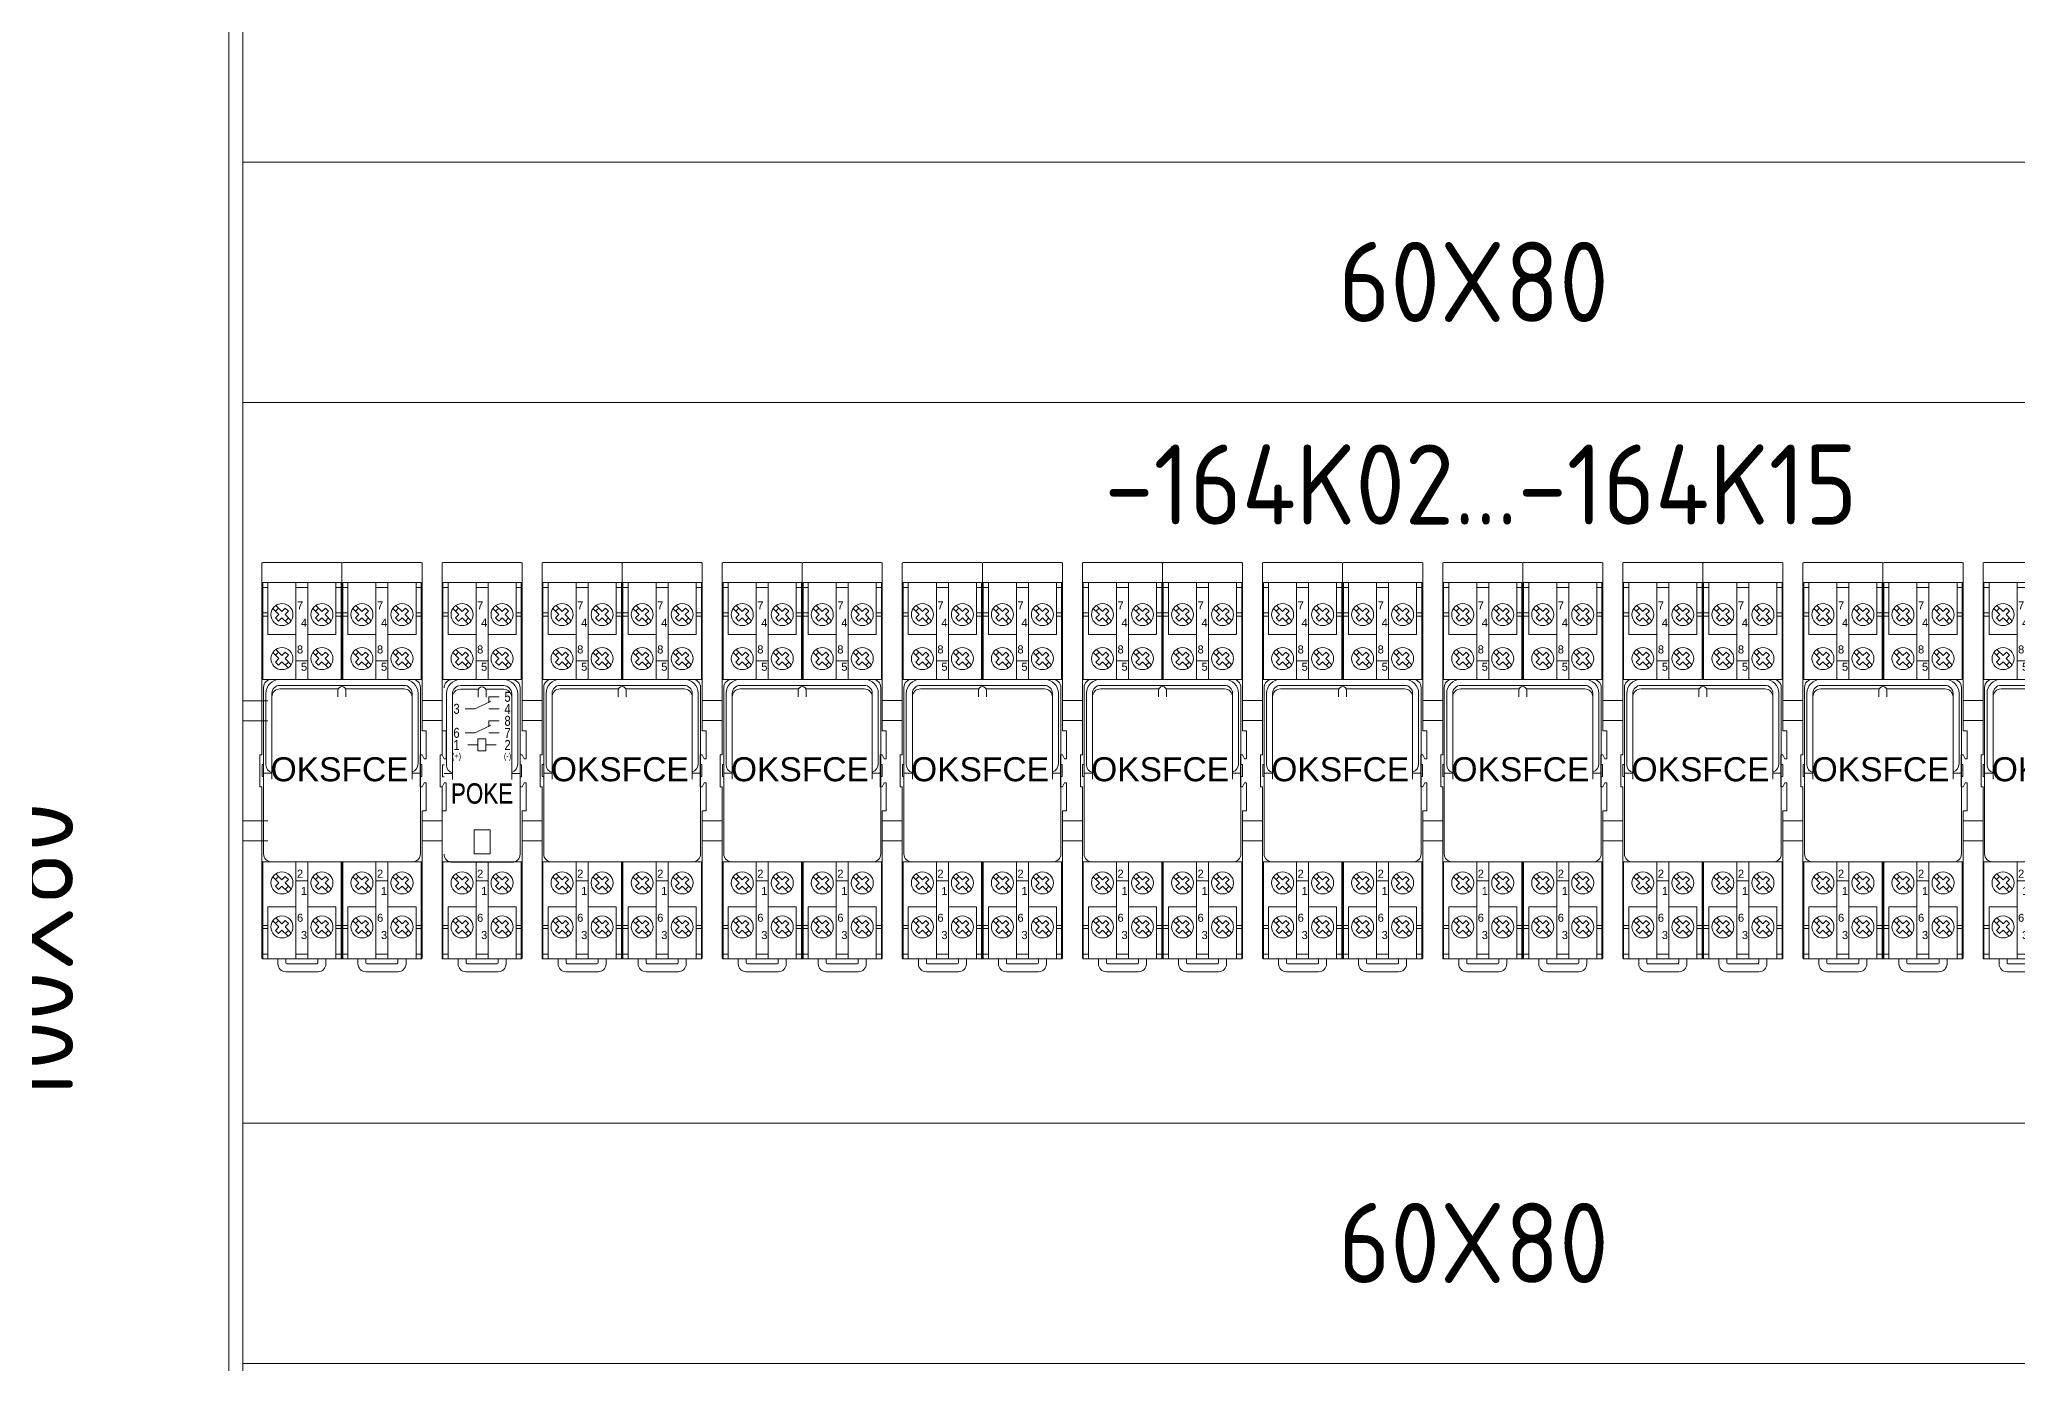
# Model space of a CAD drawing. Header units: millimetres. Extents: x 4134 to 7422, y 1400 to 3585.
# Drawn here: x 5827.7 to 6321.8, y 2400.8 to 2731.4 of the extents above; entities that cross this region are included whole.
import ezdxf
from ezdxf.enums import TextEntityAlignment as Align

# ---------------------------------------------------------------- set-up
doc = ezdxf.new("R2010")
doc.units = ezdxf.units.MM
doc.layers.add('000-PI-Oprema', color=30, linetype='Continuous', lineweight=5)
doc.layers.add('000-SI-Oprema', color=30, linetype='Continuous', lineweight=0)
doc.layers.add('000-PI-ORMAR', color=2, linetype='Continuous')
doc.layers.add('002-PI-Kabelska kanalica', color=150, linetype='Continuous')
doc.styles.add('NUOVO', font='txt.shx', dxfattribs={"width": 0.8, "height": 0.8})
doc.styles.add('PI0', font='isocpeur.ttf', dxfattribs={"width": 0.9})
doc.styles.get("Standard").update_dxf_attribs({"font": 'arial.ttf'})

# ---------------------------------------------------------------- blocks, each defined once
blk = doc.blocks.new('*U539')
at = {"layer": '002-PI-Kabelska kanalica', "color": 0, "linetype": 'ByBlock', "lineweight": 0}
blk.add_line((80, -100), (80, 1670), dxfattribs=at)
blk = doc.blocks.new('*U520')
at = {"layer": '002-PI-Kabelska kanalica', "color": 0, "linetype": 'ByBlock', "lineweight": 0}
for p, q in [((-20, -100), (-20, 515)), ((40, -100), (40, 515)), ((-20, -100), (40, -100))]:
    blk.add_line(p, q, dxfattribs=at)
blk = doc.blocks.new('*U521')
at = {"layer": '002-PI-Kabelska kanalica', "color": 0, "linetype": 'ByBlock', "lineweight": 0}
for p, q in [((-20, -100), (-20, 515)), ((40, -100), (40, 515)), ((-20, -100), (40, -100))]:
    blk.add_line(p, q, dxfattribs=at)
blk = doc.blocks.new('AMRA POKS')
at = {"layer": '000-PI-Oprema', "color": 0, "linetype": 'ByBlock', "lineweight": 0}
for p, q in [((46895.72, 23999.18), (46899.62, 24001.08)), ((46901.72, 24002.18), (46899.12, 24002.18)), ((46899.12, 24000.68), (46899.12, 24002.18)), ((46893.22, 23999.18), (46895.72, 23999.18)), ((46901.72, 23999.18), (46899.12, 23999.18)), ((46901.72, 23996.18), (46899.12, 23996.18)), ((46899.12, 23994.68), (46899.12, 23996.18)), ((46893.22, 23993.18), (46895.72, 23993.18)), ((46895.72, 23993.18), (46899.62, 23995.08)), ((46896.42, 23991.68), (46896.42, 23988.68)), ((46896.42, 23991.68), (46898.42, 23991.68)), ((46898.42, 23991.68), (46898.42, 23988.68)), ((46901.72, 23993.18), (46899.12, 23993.18)), ((46893.92, 23990.18), (46896.42, 23990.18)), ((46898.42, 23988.68), (46896.42, 23988.68)), ((46901.02, 23990.18), (46898.42, 23990.18))]:
    blk.add_line(p, q, dxfattribs=at)
at = {"layer": '000-SI-Oprema', "color": 0, "linetype": 'ByBlock', "lineweight": 0}
for p, q in [((46887.47, 24035.53), (46887.47, 23987.73)), ((46887.67, 24035.73), (46907.27, 24035.73)), ((46907.47, 24035.53), (46907.47, 23993.73)), ((46887.67, 24030.73), (46887.67, 24006.48)), ((46887.67, 24030.73), (46907.27, 24030.73)), ((46888.97, 24030.73), (46888.97, 24017.73)), ((46895.97, 24030.73), (46895.97, 24006.48)), ((46898.97, 24030.73), (46898.97, 24006.48)), ((46905.97, 24030.73), (46905.97, 24017.73)), ((46907.27, 24030.73), (46907.27, 24006.48)), ((46888.97, 24029.51), (46887.67, 24029.51)), ((46898.97, 24029.51), (46895.97, 24029.51)), ((46907.27, 24029.51), (46905.97, 24029.51)), ((46887.47, 24022.35), (46888.97, 24022.35)), ((46887.67, 24023.13), (46888.97, 24023.13)), ((46890.17, 24024.24), (46891.69, 24022.73)), ((46890.84, 24023.57), (46891.62, 24024.35)), ((46890.84, 24021.88), (46891.69, 24022.73)), ((46890.84, 24021.88), (46891.62, 24021.1)), ((46890.95, 24025.02), (46892.47, 24023.5)), ((46891.62, 24021.1), (46892.47, 24021.95)), ((46892.47, 24023.5), (46893.31, 24024.35)), ((46892.47, 24021.95), (46893.98, 24020.43)), ((46893.24, 24022.73), (46894.09, 24023.57)), ((46893.24, 24022.73), (46894.76, 24021.21)), ((46893.31, 24024.35), (46894.09, 24023.57)), ((46893.31, 24021.1), (46894.09, 24021.88)), ((46900.17, 24024.24), (46901.69, 24022.73)), ((46900.84, 24023.57), (46901.62, 24024.35)), ((46900.84, 24021.88), (46901.69, 24022.73)), ((46900.84, 24021.88), (46901.62, 24021.1)), ((46900.95, 24025.02), (46902.47, 24023.5)), ((46901.62, 24021.1), (46902.47, 24021.95)), ((46902.47, 24023.5), (46903.31, 24024.35)), ((46902.47, 24021.95), (46903.98, 24020.43)), ((46903.24, 24022.73), (46904.09, 24023.57)), ((46903.24, 24022.73), (46904.76, 24021.21)), ((46903.31, 24024.35), (46904.09, 24023.57)), ((46903.31, 24021.1), (46904.09, 24021.88)), ((46907.27, 24023.13), (46905.97, 24023.13)), ((46907.47, 24022.35), (46905.97, 24022.35)), ((46888.97, 24017.73), (46895.97, 24017.73)), ((46905.97, 24017.73), (46898.97, 24017.73)), ((46890.17, 24013.24), (46891.69, 24011.73)), ((46890.84, 24012.57), (46891.62, 24013.35)), ((46890.84, 24010.88), (46891.69, 24011.73)), ((46890.84, 24010.88), (46891.62, 24010.1)), ((46890.95, 24014.02), (46892.47, 24012.5)), ((46891.62, 24010.1), (46892.47, 24010.95)), ((46892.47, 24012.5), (46893.31, 24013.35)), ((46892.47, 24010.95), (46893.98, 24009.43)), ((46893.24, 24011.73), (46894.09, 24012.57)), ((46893.24, 24011.73), (46894.76, 24010.21)), ((46893.31, 24013.35), (46894.09, 24012.57)), ((46893.31, 24010.1), (46894.09, 24010.88)), ((46898.97, 24011.21), (46895.97, 24011.21)), ((46900.17, 24013.24), (46901.69, 24011.73)), ((46900.84, 24012.57), (46901.62, 24013.35)), ((46900.84, 24010.88), (46901.69, 24011.73)), ((46900.84, 24010.88), (46901.62, 24010.1)), ((46900.95, 24014.02), (46902.47, 24012.5)), ((46901.62, 24010.1), (46902.47, 24010.95)), ((46902.47, 24012.5), (46903.31, 24013.35)), ((46902.47, 24010.95), (46903.98, 24009.43)), ((46903.24, 24011.73), (46904.09, 24012.57)), ((46903.24, 24011.73), (46904.76, 24010.21)), ((46903.31, 24013.35), (46904.09, 24012.57)), ((46903.31, 24010.1), (46904.09, 24010.88)), ((46887.47, 24006.48), (46907.47, 24006.48)), ((46904.97, 24006.48), (46889.97, 24006.48)), ((46904.97, 24006.48), (46889.97, 24006.48)), ((46892.07, 24006.48), (46902.87, 24006.48)), ((46892.07, 24006.48), (46902.87, 24006.48)), ((46888.57, 24002.98), (46888.57, 23985.13)), ((46890.07, 24002.98), (46890.07, 23985.13)), ((46890.07, 24002.08), (46890.07, 23981.53)), ((46892.07, 24004.98), (46902.87, 24004.98)), ((46896.55, 24004.08), (46892.07, 24004.08)), ((46896.47, 24003.68), (46896.47, 24002.08)), ((46902.87, 24004.08), (46898.38, 24004.08)), ((46898.47, 24003.68), (46898.47, 24002.08)), ((46904.87, 24002.98), (46904.87, 23985.43)), ((46904.87, 24002.08), (46904.87, 23981.53)), ((46906.37, 24002.98), (46906.37, 23985.43)), ((46906.97, 23962.88), (46906.97, 24004.48)), ((46906.97, 23962.88), (46906.97, 24004.48)), ((46887.47, 23993.73), (46888.47, 23993.73)), ((46888.47, 23993.73), (46888.47, 23986.73)), ((46907.47, 23993.73), (46908.47, 23993.73)), ((46908.47, 23993.73), (46908.47, 23986.73)), ((46886.97, 23979.73), (46886.97, 23987.73)), ((46886.97, 23987.73), (46887.47, 23987.73)), ((46887.47, 23987.73), (46887.97, 23986.73)), ((46887.97, 23986.73), (46888.47, 23986.73)), ((46906.97, 23987.73), (46906.97, 23979.73)), ((46907.47, 23987.73), (46906.97, 23987.73)), ((46907.97, 23986.73), (46907.47, 23987.73)), ((46908.47, 23986.73), (46907.97, 23986.73)), ((46887.62, 23985.18), (46887.62, 23982.18)), ((46887.97, 23985.18), (46887.62, 23985.18)), ((46887.62, 23985.18), (46887.62, 23982.18)), ((46887.97, 23985.18), (46887.62, 23985.18)), ((46887.97, 23982.18), (46887.62, 23982.18)), ((46887.97, 23982.18), (46887.62, 23982.18)), ((46890.07, 23983.03), (46887.97, 23983.03)), ((46904.87, 23983.03), (46906.97, 23983.03)), ((46907.32, 23985.18), (46906.97, 23985.18)), ((46907.32, 23985.18), (46906.97, 23985.18)), ((46907.32, 23982.18), (46906.97, 23982.18)), ((46907.32, 23982.18), (46906.97, 23982.18)), ((46907.32, 23985.18), (46907.32, 23982.18)), ((46907.32, 23985.18), (46907.32, 23982.18)), ((46887.47, 23979.73), (46886.97, 23979.73)), ((46887.97, 23980.73), (46887.47, 23979.73)), ((46887.47, 23979.73), (46887.47, 23936.93)), ((46888.47, 23980.73), (46887.97, 23980.73)), ((46888.47, 23980.73), (46888.47, 23973.73)), ((46907.47, 23979.73), (46906.97, 23979.73)), ((46907.47, 23979.73), (46907.97, 23980.73)), ((46908.47, 23980.73), (46907.97, 23980.73)), ((46908.47, 23980.73), (46908.47, 23973.73)), ((46887.47, 23973.73), (46888.47, 23973.73)), ((46907.47, 23973.73), (46907.47, 23936.93)), ((46907.47, 23973.73), (46908.47, 23973.73)), ((46899.47, 23968.98), (46895.47, 23968.98)), ((46895.47, 23968.98), (46895.47, 23962.98)), ((46899.47, 23968.98), (46899.47, 23962.98)), ((46899.47, 23962.98), (46895.47, 23962.98)), ((46887.47, 23960.98), (46907.47, 23960.98)), ((46887.67, 23960.98), (46887.67, 23936.73)), ((46889.97, 23960.88), (46904.97, 23960.88)), ((46889.97, 23960.88), (46904.97, 23960.88)), ((46890.17, 23957.24), (46891.69, 23955.73)), ((46890.84, 23956.57), (46891.62, 23957.35)), ((46890.95, 23958.02), (46892.47, 23956.5)), ((46892.47, 23956.5), (46893.31, 23957.35)), ((46893.24, 23955.73), (46894.09, 23956.57)), ((46893.31, 23957.35), (46894.09, 23956.57)), ((46895.97, 23960.98), (46895.97, 23936.73)), ((46898.97, 23960.98), (46898.97, 23936.73)), ((46900.17, 23957.24), (46901.69, 23955.73)), ((46900.84, 23956.57), (46901.62, 23957.35)), ((46900.95, 23958.02), (46902.47, 23956.5)), ((46902.47, 23956.5), (46903.31, 23957.35)), ((46903.24, 23955.73), (46904.09, 23956.57)), ((46903.31, 23957.35), (46904.09, 23956.57)), ((46907.27, 23960.98), (46907.27, 23936.73)), ((46890.84, 23954.88), (46891.69, 23955.73)), ((46890.84, 23954.88), (46891.62, 23954.1)), ((46891.62, 23954.1), (46892.47, 23954.95)), ((46892.47, 23954.95), (46893.98, 23953.43)), ((46893.24, 23955.73), (46894.76, 23954.21)), ((46893.31, 23954.1), (46894.09, 23954.88)), ((46898.97, 23956.24), (46895.97, 23956.24)), ((46900.84, 23954.88), (46901.69, 23955.73)), ((46900.84, 23954.88), (46901.62, 23954.1)), ((46901.62, 23954.1), (46902.47, 23954.95)), ((46902.47, 23954.95), (46903.98, 23953.43)), ((46903.24, 23955.73), (46904.76, 23954.21)), ((46903.31, 23954.1), (46904.09, 23954.88)), ((46888.97, 23949.73), (46888.97, 23936.73)), ((46888.97, 23949.73), (46895.97, 23949.73)), ((46890.95, 23947.02), (46892.47, 23945.5)), ((46905.97, 23949.73), (46898.97, 23949.73)), ((46900.95, 23947.02), (46902.47, 23945.5)), ((46905.97, 23949.73), (46905.97, 23936.73)), ((46887.47, 23945.1), (46888.97, 23945.1)), ((46887.67, 23944.32), (46888.97, 23944.32)), ((46890.17, 23946.24), (46891.69, 23944.73)), ((46890.84, 23945.57), (46891.62, 23946.35)), ((46890.84, 23943.88), (46891.69, 23944.73)), ((46890.84, 23943.88), (46891.62, 23943.1)), ((46891.62, 23943.1), (46892.47, 23943.95)), ((46892.47, 23945.5), (46893.31, 23946.35)), ((46892.47, 23943.95), (46893.98, 23942.43)), ((46893.24, 23944.73), (46894.09, 23945.57)), ((46893.24, 23944.73), (46894.76, 23943.21)), ((46893.31, 23946.35), (46894.09, 23945.57)), ((46893.31, 23943.1), (46894.09, 23943.88)), ((46900.17, 23946.24), (46901.69, 23944.73)), ((46900.84, 23945.57), (46901.62, 23946.35)), ((46900.84, 23943.88), (46901.69, 23944.73)), ((46900.84, 23943.88), (46901.62, 23943.1)), ((46901.62, 23943.1), (46902.47, 23943.95)), ((46902.47, 23945.5), (46903.31, 23946.35)), ((46902.47, 23943.95), (46903.98, 23942.43)), ((46903.24, 23944.73), (46904.09, 23945.57)), ((46903.24, 23944.73), (46904.76, 23943.21)), ((46903.31, 23946.35), (46904.09, 23945.57)), ((46903.31, 23943.1), (46904.09, 23943.88)), ((46905.97, 23945.1), (46907.47, 23945.1)), ((46907.27, 23944.32), (46905.97, 23944.32)), ((46888.97, 23937.94), (46887.67, 23937.94)), ((46891.47, 23935.53), (46891.47, 23936.73)), ((46893.47, 23935.73), (46893.47, 23936.73)), ((46898.97, 23937.94), (46895.97, 23937.94)), ((46901.47, 23936.73), (46901.47, 23935.73)), ((46903.47, 23936.73), (46903.47, 23935.53)), ((46907.27, 23937.94), (46905.97, 23937.94)), ((46901.47, 23933.53), (46893.47, 23933.53)), ((46901.27, 23935.53), (46893.67, 23935.53))]:
    blk.add_line(p, q, dxfattribs=at)
for points in [[(46887.47, 24029.43), (46887.47, 24029.44), (46887.47, 24029.45), (46887.48, 24029.46), (46887.49, 24029.47), (46887.51, 24029.48), (46887.52, 24029.49), (46887.54, 24029.49), (46887.57, 24029.5), (46887.59, 24029.5), (46887.61, 24029.51), (46887.64, 24029.51), (46887.67, 24029.51)], [(46907.47, 24029.43), (46907.46, 24029.44), (46907.46, 24029.45), (46907.45, 24029.46), (46907.44, 24029.47), (46907.42, 24029.48), (46907.41, 24029.49), (46907.39, 24029.49), (46907.37, 24029.5), (46907.34, 24029.5), (46907.32, 24029.51), (46907.29, 24029.51), (46907.27, 24029.51)], [(46887.67, 24023.13), (46887.64, 24023.13), (46887.61, 24023.13), (46887.59, 24023.13), (46887.57, 24023.12), (46887.54, 24023.12), (46887.52, 24023.11), (46887.51, 24023.1), (46887.49, 24023.09), (46887.48, 24023.08), (46887.47, 24023.08), (46887.47, 24023.07), (46887.47, 24023.05)], [(46907.27, 24023.13), (46907.29, 24023.13), (46907.32, 24023.13), (46907.34, 24023.13), (46907.37, 24023.12), (46907.39, 24023.12), (46907.41, 24023.11), (46907.42, 24023.1), (46907.44, 24023.09), (46907.45, 24023.08), (46907.46, 24023.08), (46907.46, 24023.07), (46907.47, 24023.05)], [(46887.67, 23944.32), (46887.64, 23944.32), (46887.61, 23944.32), (46887.59, 23944.32), (46887.57, 23944.33), (46887.54, 23944.33), (46887.52, 23944.34), (46887.51, 23944.35), (46887.49, 23944.36), (46887.48, 23944.37), (46887.47, 23944.38), (46887.47, 23944.39), (46887.47, 23944.4)], [(46907.47, 23944.4), (46907.46, 23944.39), (46907.46, 23944.38), (46907.45, 23944.37), (46907.44, 23944.36), (46907.42, 23944.35), (46907.41, 23944.34), (46907.39, 23944.33), (46907.37, 23944.33), (46907.34, 23944.32), (46907.32, 23944.32), (46907.29, 23944.32), (46907.27, 23944.32)], [(46887.47, 23938.02), (46887.47, 23938.01), (46887.47, 23938), (46887.48, 23937.99), (46887.49, 23937.98), (46887.51, 23937.97), (46887.52, 23937.96), (46887.54, 23937.96), (46887.57, 23937.95), (46887.59, 23937.95), (46887.61, 23937.94), (46887.64, 23937.94), (46887.67, 23937.94)], [(46907.27, 23937.94), (46907.29, 23937.94), (46907.32, 23937.94), (46907.34, 23937.95), (46907.37, 23937.95), (46907.39, 23937.96), (46907.41, 23937.96), (46907.42, 23937.97), (46907.44, 23937.98), (46907.45, 23937.99), (46907.46, 23938), (46907.46, 23938.01), (46907.47, 23938.02)]]:
    blk.add_lwpolyline(points, dxfattribs=at)
at = {"layer": '000-SI-Oprema', "color": 0, "linetype": 'ByBlock', "lineweight": 0, "ltscale": 0.25}
blk.add_lwpolyline([(46887.63, 23936.73), (46907.27, 23936.73)], dxfattribs=at)
at = {"layer": '000-SI-Oprema', "color": 0, "linetype": 'ByBlock', "lineweight": 0}
for centre in [(46892.47, 24022.73), (46902.47, 24022.73), (46892.47, 24011.73), (46902.47, 24011.73), (46892.47, 23955.73), (46902.47, 23955.73), (46892.47, 23944.73), (46902.47, 23944.73)]:
    blk.add_circle(centre, 2.75, dxfattribs=at)
for centre, radius, start, end in [((46887.67, 24035.53), 0.2, 90, 180), ((46907.27, 24035.53), 0.2, 0, 90), ((46887.67, 24030.53), 0.2, 90, 180), ((46907.27, 24030.53), 0.2, 0, 90), ((46889.97, 24004.48), 2, 90, 180), ((46889.97, 24004.48), 2, 90, 180), ((46892.07, 24002.98), 3.5, 90, 180), ((46902.87, 24002.98), 3.5, 0, 90), ((46904.97, 24004.48), 2, 0, 90), ((46904.97, 24004.48), 2, 0, 90), ((46892.07, 24002.98), 2, 90, 180), ((46892.07, 24002.08), 2, 90, 180), ((46897.47, 24003.68), 1, 0, 180), ((46902.87, 24002.98), 2, 0, 90), ((46902.87, 24002.08), 2, 0, 90), ((46890.57, 23985.13), 2, 180, 255.5225), ((46904.07, 23985.43), 2.3, 290.3544, 0), ((46889.97, 23962.88), 2, 180, 270), ((46889.97, 23962.88), 2, 180, 270), ((46904.97, 23962.88), 2, 270, 0), ((46904.97, 23962.88), 2, 270, 0), ((46887.67, 23936.93), 0.2, 180, 270), ((46907.27, 23936.93), 0.2, 270, 0), ((46893.47, 23935.53), 2, 180, 270), ((46893.67, 23935.73), 0.2, 180, 270), ((46901.27, 23935.73), 0.2, 270, 0), ((46901.47, 23935.53), 2, 270, 0)]:
    blk.add_arc(centre, radius, start, end, dxfattribs=at)
at = {"layer": '000-PI-Oprema', "color": 0, "linetype": 'ByBlock', "lineweight": 0, "attachment_point": 5, "style": 'NUOVO'}
for s, width, heights, insert, char_height in [('{\\fArial|b0|i0|c238|p34;5}', 4.25, [2.89], (46903.84, 24002.18), 2.5), ('{\\fArial|b0|i0|c238|p34;3}', 4.25, [2.89], (46891.09, 23999.18), 2.5), ('{\\fArial|b0|i0|c238|p34;4}', 4.25, [2.89], (46903.84, 23999.18), 2.5), ('{\\fArial|b0|i0|c238|p34;8}', 4.25, [2.89], (46903.84, 23996.18), 2.5), ('{\\fArial|b0|i0|c238|p34;6}', 4.25, [2.89], (46891.09, 23993.18), 2.5), ('{\\fArial|b0|i0|c238|p34;1}', 4.25, [2.89], (46891.09, 23990.18), 2.5), ('{\\fArial|b0|i0|c238|p34;2}', 4.25, [2.89], (46903.84, 23990.18), 2.5), ('{\\fArial|b0|i0|c238|p34;7}', 4.25, [2.89], (46903.84, 23993.18), 2.5), ('{\\fArial|b0|i0|c238|p34;(+)}', 4.25, [2.89], (46891.09, 23987.18), 1.5), ('{\\fArial|b0|i0|c238|p34;(-)}', 4.25, [2.89], (46903.84, 23987.18), 1.5), ('{\\fArial|b0|i0|c238|p34;POK\\fArial|b0|i0|c0|p34;E}', 17, [0], (46897.47, 23978.08), 5)]:
    blk.add_mtext_dynamic_manual_height_columns(s, width=width, gutter_width=4, heights=heights, dxfattribs=dict(at, insert=insert, char_height=char_height))
at = {"layer": '000-SI-Oprema', "color": 0, "linetype": 'ByBlock', "lineweight": 0, "char_height": 1.9995, "width": 2.5471}
for s, insert, attachment_point in [('{\\fArial|b0|i0|c0|p34;7}', (46896.22, 24026.02), 1), ('{\\fArial|b0|i0|c0|p34;4}', (46898.77, 24021.7), 3), ('{\\fArial|b0|i0|c0|p34;8}', (46896.22, 24015.02), 1), ('{\\fArial|b0|i0|c0|p34;5}', (46898.77, 24010.7), 3), ('{\\fArial|b0|i0|c0|p34;2}', (46896.22, 23959.02), 1), ('{\\fArial|b0|i0|c0|p34;1}', (46898.77, 23954.7), 3), ('{\\fArial|b0|i0|c0|p34;6}', (46896.22, 23948.02), 1), ('{\\fArial|b0|i0|c0|p34;3}', (46898.77, 23943.7), 3)]:
    blk.add_mtext(s, dxfattribs=dict(at, insert=insert, attachment_point=attachment_point))
at = {"layer": '000-SI-Oprema', "color": 0, "linetype": 'ByBlock', "lineweight": 0, "insert": (46897.47, 23977.98), "char_height": 5, "attachment_point": 5, "style": 'NUOVO'}
blk.add_mtext_dynamic_manual_height_columns('{\\fArial|b0|i0|c238|p34;POK\\fArial|b0|i0|c0|p34;E}', width=17, gutter_width=4, heights=[0], dxfattribs=at)
blk = doc.blocks.new('OKSFCE')
at = {"layer": '000-PI-Oprema', "color": 0, "linetype": 'ByBlock', "lineweight": 0}
for p, q in [((47678.64, 23886.34), (47678.64, 23838.54)), ((47678.84, 23886.54), (47698.44, 23886.54)), ((47698.64, 23886.34), (47698.64, 23857.29)), ((47698.84, 23886.54), (47718.44, 23886.54)), ((47718.64, 23886.34), (47718.64, 23844.54)), ((47678.84, 23881.54), (47678.84, 23857.29)), ((47678.84, 23881.54), (47698.44, 23881.54)), ((47680.14, 23880.32), (47678.84, 23880.32)), ((47680.14, 23881.54), (47680.14, 23868.54)), ((47687.14, 23881.54), (47687.14, 23857.29)), ((47690.14, 23880.32), (47687.14, 23880.32)), ((47690.14, 23881.54), (47690.14, 23857.29)), ((47697.14, 23881.54), (47697.14, 23868.54)), ((47698.44, 23880.32), (47697.14, 23880.32)), ((47698.44, 23881.54), (47698.44, 23857.29)), ((47698.84, 23881.54), (47698.84, 23857.29)), ((47698.84, 23881.54), (47718.44, 23881.54)), ((47700.14, 23880.32), (47698.84, 23880.32)), ((47700.14, 23881.54), (47700.14, 23868.54)), ((47707.14, 23881.54), (47707.14, 23857.29)), ((47710.14, 23880.32), (47707.14, 23880.32)), ((47710.14, 23881.54), (47710.14, 23857.29)), ((47717.14, 23881.54), (47717.14, 23868.54)), ((47718.44, 23880.32), (47717.14, 23880.32)), ((47718.44, 23881.54), (47718.44, 23857.29)), ((47678.64, 23873.16), (47680.14, 23873.16)), ((47678.84, 23873.94), (47680.14, 23873.94)), ((47681.34, 23875.05), (47682.86, 23873.54)), ((47682.01, 23874.38), (47682.79, 23875.16)), ((47682.01, 23872.69), (47682.86, 23873.54)), ((47682.01, 23872.69), (47682.79, 23871.91)), ((47682.12, 23875.83), (47683.64, 23874.31)), ((47682.79, 23871.91), (47683.64, 23872.76)), ((47683.64, 23874.31), (47684.49, 23875.16)), ((47683.64, 23872.76), (47685.16, 23871.24)), ((47684.42, 23873.54), (47685.27, 23874.38)), ((47684.42, 23873.54), (47685.93, 23872.02)), ((47684.49, 23875.16), (47685.27, 23874.38)), ((47684.49, 23871.91), (47685.27, 23872.69)), ((47691.34, 23875.05), (47692.86, 23873.54)), ((47692.01, 23874.38), (47692.79, 23875.16)), ((47692.01, 23872.69), (47692.86, 23873.54)), ((47692.01, 23872.69), (47692.79, 23871.91)), ((47692.12, 23875.83), (47693.64, 23874.31)), ((47692.79, 23871.91), (47693.64, 23872.76)), ((47693.64, 23874.31), (47694.49, 23875.16)), ((47693.64, 23872.76), (47695.16, 23871.24)), ((47694.42, 23873.54), (47695.27, 23874.38)), ((47694.42, 23873.54), (47695.93, 23872.02)), ((47694.49, 23875.16), (47695.27, 23874.38)), ((47694.49, 23871.91), (47695.27, 23872.69)), ((47698.44, 23873.94), (47697.14, 23873.94)), ((47698.64, 23873.16), (47697.14, 23873.16)), ((47698.64, 23873.16), (47700.14, 23873.16)), ((47698.84, 23873.94), (47700.14, 23873.94)), ((47701.34, 23875.05), (47702.86, 23873.54)), ((47702.01, 23874.38), (47702.79, 23875.16)), ((47702.01, 23872.69), (47702.86, 23873.54)), ((47702.01, 23872.69), (47702.79, 23871.91)), ((47702.12, 23875.83), (47703.64, 23874.31)), ((47702.79, 23871.91), (47703.64, 23872.76)), ((47703.64, 23874.31), (47704.49, 23875.16)), ((47703.64, 23872.76), (47705.16, 23871.24)), ((47704.42, 23873.54), (47705.27, 23874.38)), ((47704.42, 23873.54), (47705.93, 23872.02)), ((47704.49, 23875.16), (47705.27, 23874.38)), ((47704.49, 23871.91), (47705.27, 23872.69)), ((47711.34, 23875.05), (47712.86, 23873.54)), ((47712.01, 23874.38), (47712.79, 23875.16)), ((47712.01, 23872.69), (47712.86, 23873.54)), ((47712.01, 23872.69), (47712.79, 23871.91)), ((47712.12, 23875.83), (47713.64, 23874.31)), ((47712.79, 23871.91), (47713.64, 23872.76)), ((47713.64, 23874.31), (47714.49, 23875.16)), ((47713.64, 23872.76), (47715.16, 23871.24)), ((47714.42, 23873.54), (47715.27, 23874.38)), ((47714.42, 23873.54), (47715.93, 23872.02)), ((47714.49, 23875.16), (47715.27, 23874.38)), ((47714.49, 23871.91), (47715.27, 23872.69)), ((47718.44, 23873.94), (47717.14, 23873.94)), ((47718.64, 23873.16), (47717.14, 23873.16)), ((47680.14, 23868.54), (47687.14, 23868.54)), ((47697.14, 23868.54), (47690.14, 23868.54)), ((47700.14, 23868.54), (47707.14, 23868.54)), ((47717.14, 23868.54), (47710.14, 23868.54)), ((47681.34, 23864.05), (47682.86, 23862.54)), ((47682.01, 23863.38), (47682.79, 23864.16)), ((47682.01, 23861.69), (47682.86, 23862.54)), ((47682.12, 23864.83), (47683.64, 23863.31)), ((47683.64, 23863.31), (47684.49, 23864.16)), ((47684.42, 23862.54), (47685.27, 23863.38)), ((47684.42, 23862.54), (47685.93, 23861.02)), ((47684.49, 23864.16), (47685.27, 23863.38)), ((47691.34, 23864.05), (47692.86, 23862.54)), ((47692.01, 23863.38), (47692.79, 23864.16)), ((47692.01, 23861.69), (47692.86, 23862.54)), ((47692.12, 23864.83), (47693.64, 23863.31)), ((47693.64, 23863.31), (47694.49, 23864.16)), ((47694.42, 23862.54), (47695.27, 23863.38)), ((47694.42, 23862.54), (47695.93, 23861.02)), ((47694.49, 23864.16), (47695.27, 23863.38)), ((47701.34, 23864.05), (47702.86, 23862.54)), ((47702.01, 23863.38), (47702.79, 23864.16)), ((47702.01, 23861.69), (47702.86, 23862.54)), ((47702.12, 23864.83), (47703.64, 23863.31)), ((47703.64, 23863.31), (47704.49, 23864.16)), ((47704.42, 23862.54), (47705.27, 23863.38)), ((47704.42, 23862.54), (47705.93, 23861.02)), ((47704.49, 23864.16), (47705.27, 23863.38)), ((47711.34, 23864.05), (47712.86, 23862.54)), ((47712.01, 23863.38), (47712.79, 23864.16)), ((47712.01, 23861.69), (47712.86, 23862.54)), ((47712.12, 23864.83), (47713.64, 23863.31)), ((47713.64, 23863.31), (47714.49, 23864.16)), ((47714.42, 23862.54), (47715.27, 23863.38)), ((47714.42, 23862.54), (47715.93, 23861.02)), ((47714.49, 23864.16), (47715.27, 23863.38)), ((47682.01, 23861.69), (47682.79, 23860.91)), ((47682.79, 23860.91), (47683.64, 23861.76)), ((47683.64, 23861.76), (47685.16, 23860.24)), ((47684.49, 23860.91), (47685.27, 23861.69)), ((47690.14, 23862.02), (47687.14, 23862.02)), ((47692.01, 23861.69), (47692.79, 23860.91)), ((47692.79, 23860.91), (47693.64, 23861.76)), ((47693.64, 23861.76), (47695.16, 23860.24)), ((47694.49, 23860.91), (47695.27, 23861.69)), ((47702.01, 23861.69), (47702.79, 23860.91)), ((47702.79, 23860.91), (47703.64, 23861.76)), ((47703.64, 23861.76), (47705.16, 23860.24)), ((47704.49, 23860.91), (47705.27, 23861.69)), ((47710.14, 23862.02), (47707.14, 23862.02)), ((47712.01, 23861.69), (47712.79, 23860.91)), ((47712.79, 23860.91), (47713.64, 23861.76)), ((47713.64, 23861.76), (47715.16, 23860.24)), ((47714.49, 23860.91), (47715.27, 23861.69)), ((47678.64, 23857.29), (47698.64, 23857.29)), ((47679.04, 23855.37), (47679.04, 23813.77)), ((47679.64, 23853.87), (47679.64, 23836.02)), ((47716.24, 23857.37), (47681.04, 23857.37)), ((47681.14, 23853.87), (47681.14, 23836.02)), ((47681.14, 23852.97), (47681.14, 23832.42)), ((47683.14, 23857.37), (47714.14, 23857.37)), ((47683.14, 23855.87), (47714.14, 23855.87)), ((47697.72, 23854.97), (47683.14, 23854.97)), ((47697.64, 23854.57), (47697.64, 23852.97)), ((47698.64, 23857.29), (47718.64, 23857.29)), ((47714.14, 23854.97), (47699.56, 23854.97)), ((47699.64, 23854.57), (47699.64, 23852.97)), ((47716.14, 23853.87), (47716.14, 23836.32)), ((47716.14, 23852.97), (47716.14, 23832.42)), ((47717.64, 23853.87), (47717.64, 23836.32)), ((47718.24, 23813.77), (47718.24, 23855.37)), ((47718.64, 23844.54), (47719.64, 23844.54)), ((47719.64, 23844.54), (47719.64, 23837.54)), ((47678.14, 23830.54), (47678.14, 23838.54)), ((47678.14, 23838.54), (47678.64, 23838.54)), ((47718.14, 23838.54), (47718.14, 23830.54)), ((47718.64, 23838.54), (47718.14, 23838.54)), ((47719.14, 23837.54), (47718.64, 23838.54)), ((47678.69, 23836.07), (47678.69, 23833.07)), ((47679.04, 23836.07), (47678.69, 23836.07)), ((47679.04, 23833.07), (47678.69, 23833.07)), ((47681.14, 23833.92), (47679.04, 23833.92)), ((47716.14, 23833.92), (47718.24, 23833.92)), ((47718.59, 23836.07), (47718.24, 23836.07)), ((47718.59, 23833.07), (47718.24, 23833.07)), ((47718.59, 23836.07), (47718.59, 23833.07)), ((47719.64, 23837.54), (47719.14, 23837.54)), ((47678.64, 23830.54), (47678.14, 23830.54)), ((47678.64, 23830.54), (47678.64, 23787.74)), ((47718.64, 23830.54), (47718.14, 23830.54)), ((47718.64, 23830.54), (47719.14, 23831.54)), ((47719.64, 23831.54), (47719.14, 23831.54)), ((47719.64, 23831.54), (47719.64, 23824.54)), ((47718.64, 23824.54), (47718.64, 23787.74)), ((47718.64, 23824.54), (47719.64, 23824.54)), ((47678.64, 23811.79), (47698.64, 23811.79)), ((47678.84, 23811.79), (47678.84, 23787.54)), ((47681.04, 23811.77), (47716.24, 23811.77)), ((47681.34, 23808.05), (47682.86, 23806.54)), ((47682.01, 23807.38), (47682.79, 23808.16)), ((47682.12, 23808.83), (47683.64, 23807.31)), ((47683.64, 23807.31), (47684.49, 23808.16)), ((47684.49, 23808.16), (47685.27, 23807.38)), ((47687.14, 23811.79), (47687.14, 23787.54)), ((47690.14, 23811.79), (47690.14, 23787.54)), ((47691.34, 23808.05), (47692.86, 23806.54)), ((47692.01, 23807.38), (47692.79, 23808.16)), ((47692.12, 23808.83), (47693.64, 23807.31)), ((47693.64, 23807.31), (47694.49, 23808.16)), ((47694.49, 23808.16), (47695.27, 23807.38)), ((47698.44, 23811.79), (47698.44, 23787.54)), ((47698.64, 23811.79), (47718.64, 23811.79)), ((47698.64, 23811.79), (47698.64, 23787.74)), ((47698.84, 23811.79), (47698.84, 23787.54)), ((47701.34, 23808.05), (47702.86, 23806.54)), ((47702.01, 23807.38), (47702.79, 23808.16)), ((47702.12, 23808.83), (47703.64, 23807.31)), ((47703.64, 23807.31), (47704.49, 23808.16)), ((47704.49, 23808.16), (47705.27, 23807.38)), ((47707.14, 23811.79), (47707.14, 23787.54)), ((47710.14, 23811.79), (47710.14, 23787.54)), ((47711.34, 23808.05), (47712.86, 23806.54)), ((47712.01, 23807.38), (47712.79, 23808.16)), ((47712.12, 23808.83), (47713.64, 23807.31)), ((47713.64, 23807.31), (47714.49, 23808.16)), ((47714.49, 23808.16), (47715.27, 23807.38)), ((47718.44, 23811.79), (47718.44, 23787.54)), ((47682.01, 23805.69), (47682.86, 23806.54)), ((47682.01, 23805.69), (47682.79, 23804.91)), ((47682.79, 23804.91), (47683.64, 23805.76)), ((47683.64, 23805.76), (47685.16, 23804.24)), ((47684.42, 23806.54), (47685.27, 23807.38)), ((47684.42, 23806.54), (47685.93, 23805.02)), ((47684.49, 23804.91), (47685.27, 23805.69)), ((47690.14, 23807.05), (47687.14, 23807.05)), ((47692.01, 23805.69), (47692.86, 23806.54)), ((47692.01, 23805.69), (47692.79, 23804.91)), ((47692.79, 23804.91), (47693.64, 23805.76)), ((47693.64, 23805.76), (47695.16, 23804.24)), ((47694.42, 23806.54), (47695.27, 23807.38)), ((47694.42, 23806.54), (47695.93, 23805.02)), ((47694.49, 23804.91), (47695.27, 23805.69)), ((47702.01, 23805.69), (47702.86, 23806.54)), ((47702.01, 23805.69), (47702.79, 23804.91)), ((47702.79, 23804.91), (47703.64, 23805.76)), ((47703.64, 23805.76), (47705.16, 23804.24)), ((47704.42, 23806.54), (47705.27, 23807.38)), ((47704.42, 23806.54), (47705.93, 23805.02)), ((47704.49, 23804.91), (47705.27, 23805.69)), ((47710.14, 23807.05), (47707.14, 23807.05)), ((47712.01, 23805.69), (47712.86, 23806.54)), ((47712.01, 23805.69), (47712.79, 23804.91)), ((47712.79, 23804.91), (47713.64, 23805.76)), ((47713.64, 23805.76), (47715.16, 23804.24)), ((47714.42, 23806.54), (47715.27, 23807.38)), ((47714.42, 23806.54), (47715.93, 23805.02)), ((47714.49, 23804.91), (47715.27, 23805.69)), ((47680.14, 23800.54), (47680.14, 23787.54)), ((47680.14, 23800.54), (47687.14, 23800.54)), ((47697.14, 23800.54), (47690.14, 23800.54)), ((47697.14, 23800.54), (47697.14, 23787.54)), ((47700.14, 23800.54), (47700.14, 23787.54)), ((47700.14, 23800.54), (47707.14, 23800.54)), ((47717.14, 23800.54), (47710.14, 23800.54)), ((47717.14, 23800.54), (47717.14, 23787.54)), ((47678.64, 23795.91), (47680.14, 23795.91)), ((47678.84, 23795.13), (47680.14, 23795.13)), ((47681.34, 23797.05), (47682.86, 23795.54)), ((47682.01, 23796.38), (47682.79, 23797.16)), ((47682.01, 23794.69), (47682.86, 23795.54)), ((47682.01, 23794.69), (47682.79, 23793.91)), ((47682.12, 23797.83), (47683.64, 23796.31)), ((47682.79, 23793.91), (47683.64, 23794.76)), ((47683.64, 23796.31), (47684.49, 23797.16)), ((47683.64, 23794.76), (47685.16, 23793.24)), ((47684.42, 23795.54), (47685.27, 23796.38)), ((47684.42, 23795.54), (47685.93, 23794.02)), ((47684.49, 23797.16), (47685.27, 23796.38)), ((47684.49, 23793.91), (47685.27, 23794.69)), ((47691.34, 23797.05), (47692.86, 23795.54)), ((47692.01, 23796.38), (47692.79, 23797.16)), ((47692.01, 23794.69), (47692.86, 23795.54)), ((47692.01, 23794.69), (47692.79, 23793.91)), ((47692.12, 23797.83), (47693.64, 23796.31)), ((47692.79, 23793.91), (47693.64, 23794.76)), ((47693.64, 23796.31), (47694.49, 23797.16)), ((47693.64, 23794.76), (47695.16, 23793.24)), ((47694.42, 23795.54), (47695.27, 23796.38)), ((47694.42, 23795.54), (47695.93, 23794.02)), ((47694.49, 23797.16), (47695.27, 23796.38)), ((47694.49, 23793.91), (47695.27, 23794.69)), ((47697.14, 23795.91), (47698.64, 23795.91)), ((47698.44, 23795.13), (47697.14, 23795.13)), ((47698.64, 23795.91), (47700.14, 23795.91)), ((47698.84, 23795.13), (47700.14, 23795.13)), ((47701.34, 23797.05), (47702.86, 23795.54)), ((47702.01, 23796.38), (47702.79, 23797.16)), ((47702.01, 23794.69), (47702.86, 23795.54)), ((47702.01, 23794.69), (47702.79, 23793.91)), ((47702.12, 23797.83), (47703.64, 23796.31)), ((47702.79, 23793.91), (47703.64, 23794.76)), ((47703.64, 23796.31), (47704.49, 23797.16)), ((47703.64, 23794.76), (47705.16, 23793.24)), ((47704.42, 23795.54), (47705.27, 23796.38)), ((47704.42, 23795.54), (47705.93, 23794.02)), ((47704.49, 23797.16), (47705.27, 23796.38)), ((47704.49, 23793.91), (47705.27, 23794.69)), ((47711.34, 23797.05), (47712.86, 23795.54)), ((47712.01, 23796.38), (47712.79, 23797.16)), ((47712.01, 23794.69), (47712.86, 23795.54)), ((47712.01, 23794.69), (47712.79, 23793.91)), ((47712.12, 23797.83), (47713.64, 23796.31)), ((47712.79, 23793.91), (47713.64, 23794.76)), ((47713.64, 23796.31), (47714.49, 23797.16)), ((47713.64, 23794.76), (47715.16, 23793.24)), ((47714.42, 23795.54), (47715.27, 23796.38)), ((47714.42, 23795.54), (47715.93, 23794.02)), ((47714.49, 23797.16), (47715.27, 23796.38)), ((47714.49, 23793.91), (47715.27, 23794.69)), ((47717.14, 23795.91), (47718.64, 23795.91)), ((47718.44, 23795.13), (47717.14, 23795.13)), ((47680.14, 23788.75), (47678.84, 23788.75)), ((47690.14, 23788.75), (47687.14, 23788.75)), ((47698.44, 23788.75), (47697.14, 23788.75)), ((47700.14, 23788.75), (47698.84, 23788.75)), ((47710.14, 23788.75), (47707.14, 23788.75)), ((47718.44, 23788.75), (47717.14, 23788.75)), ((47678.84, 23787.54), (47698.44, 23787.54)), ((47682.64, 23786.34), (47682.64, 23787.54)), ((47684.64, 23786.54), (47684.64, 23787.54)), ((47684.64, 23786.54), (47684.64, 23787.54)), ((47692.64, 23784.34), (47684.64, 23784.34)), ((47692.44, 23786.34), (47684.84, 23786.34)), ((47692.44, 23786.34), (47684.84, 23786.34)), ((47692.64, 23787.54), (47692.64, 23786.54)), ((47692.64, 23787.54), (47692.64, 23786.54)), ((47694.64, 23787.54), (47694.64, 23786.34)), ((47698.84, 23787.54), (47718.44, 23787.54)), ((47702.64, 23786.34), (47702.64, 23787.54)), ((47704.64, 23786.54), (47704.64, 23787.54)), ((47712.64, 23784.34), (47704.64, 23784.34)), ((47712.44, 23786.34), (47704.84, 23786.34)), ((47712.64, 23787.54), (47712.64, 23786.54)), ((47714.64, 23787.54), (47714.64, 23786.34))]:
    blk.add_line(p, q, dxfattribs=at)
for points in [[(47678.64, 23880.24), (47678.64, 23880.25), (47678.65, 23880.26), (47678.65, 23880.27), (47678.67, 23880.28), (47678.68, 23880.29), (47678.7, 23880.3), (47678.72, 23880.3), (47678.74, 23880.31), (47678.76, 23880.31), (47678.79, 23880.32), (47678.81, 23880.32), (47678.84, 23880.32)], [(47698.64, 23880.24), (47698.64, 23880.25), (47698.63, 23880.26), (47698.62, 23880.27), (47698.61, 23880.28), (47698.6, 23880.29), (47698.58, 23880.3), (47698.56, 23880.3), (47698.54, 23880.31), (47698.52, 23880.31), (47698.49, 23880.32), (47698.46, 23880.32), (47698.44, 23880.32)], [(47698.64, 23880.24), (47698.64, 23880.25), (47698.65, 23880.26), (47698.65, 23880.27), (47698.67, 23880.28), (47698.68, 23880.29), (47698.7, 23880.3), (47698.72, 23880.3), (47698.74, 23880.31), (47698.76, 23880.31), (47698.79, 23880.32), (47698.81, 23880.32), (47698.84, 23880.32)], [(47718.64, 23880.24), (47718.64, 23880.25), (47718.63, 23880.26), (47718.62, 23880.27), (47718.61, 23880.28), (47718.6, 23880.29), (47718.58, 23880.3), (47718.56, 23880.3), (47718.54, 23880.31), (47718.52, 23880.31), (47718.49, 23880.32), (47718.46, 23880.32), (47718.44, 23880.32)], [(47678.84, 23873.94), (47678.81, 23873.94), (47678.79, 23873.94), (47678.76, 23873.94), (47678.74, 23873.93), (47678.72, 23873.93), (47678.7, 23873.92), (47678.68, 23873.91), (47678.67, 23873.9), (47678.65, 23873.9), (47678.65, 23873.89), (47678.64, 23873.88), (47678.64, 23873.87)], [(47698.44, 23873.94), (47698.46, 23873.94), (47698.49, 23873.94), (47698.52, 23873.94), (47698.54, 23873.93), (47698.56, 23873.93), (47698.58, 23873.92), (47698.6, 23873.91), (47698.61, 23873.9), (47698.62, 23873.9), (47698.63, 23873.89), (47698.64, 23873.88), (47698.64, 23873.87)], [(47698.84, 23873.94), (47698.81, 23873.94), (47698.79, 23873.94), (47698.76, 23873.94), (47698.74, 23873.93), (47698.72, 23873.93), (47698.7, 23873.92), (47698.68, 23873.91), (47698.67, 23873.9), (47698.65, 23873.9), (47698.65, 23873.89), (47698.64, 23873.88), (47698.64, 23873.87)], [(47718.44, 23873.94), (47718.46, 23873.94), (47718.49, 23873.94), (47718.52, 23873.94), (47718.54, 23873.93), (47718.56, 23873.93), (47718.58, 23873.92), (47718.6, 23873.91), (47718.61, 23873.9), (47718.62, 23873.9), (47718.63, 23873.89), (47718.64, 23873.88), (47718.64, 23873.87)], [(47678.84, 23795.13), (47678.81, 23795.13), (47678.79, 23795.13), (47678.76, 23795.13), (47678.74, 23795.14), (47678.72, 23795.14), (47678.7, 23795.15), (47678.68, 23795.16), (47678.67, 23795.17), (47678.65, 23795.18), (47678.65, 23795.19), (47678.64, 23795.2), (47678.64, 23795.21)], [(47698.64, 23795.21), (47698.64, 23795.2), (47698.63, 23795.19), (47698.62, 23795.18), (47698.61, 23795.17), (47698.6, 23795.16), (47698.58, 23795.15), (47698.56, 23795.14), (47698.54, 23795.14), (47698.52, 23795.13), (47698.49, 23795.13), (47698.46, 23795.13), (47698.44, 23795.13)], [(47698.84, 23795.13), (47698.81, 23795.13), (47698.79, 23795.13), (47698.76, 23795.13), (47698.74, 23795.14), (47698.72, 23795.14), (47698.7, 23795.15), (47698.68, 23795.16), (47698.67, 23795.17), (47698.65, 23795.18), (47698.65, 23795.19), (47698.64, 23795.2), (47698.64, 23795.21)], [(47718.64, 23795.21), (47718.64, 23795.2), (47718.63, 23795.19), (47718.62, 23795.18), (47718.61, 23795.17), (47718.6, 23795.16), (47718.58, 23795.15), (47718.56, 23795.14), (47718.54, 23795.14), (47718.52, 23795.13), (47718.49, 23795.13), (47718.46, 23795.13), (47718.44, 23795.13)], [(47678.64, 23788.83), (47678.64, 23788.82), (47678.65, 23788.81), (47678.65, 23788.8), (47678.67, 23788.79), (47678.68, 23788.78), (47678.7, 23788.77), (47678.72, 23788.77), (47678.74, 23788.76), (47678.76, 23788.76), (47678.79, 23788.75), (47678.81, 23788.75), (47678.84, 23788.75)], [(47698.44, 23788.75), (47698.46, 23788.75), (47698.49, 23788.75), (47698.52, 23788.76), (47698.54, 23788.76), (47698.56, 23788.77), (47698.58, 23788.77), (47698.6, 23788.78), (47698.61, 23788.79), (47698.62, 23788.8), (47698.63, 23788.81), (47698.64, 23788.82), (47698.64, 23788.83)], [(47698.64, 23788.83), (47698.64, 23788.82), (47698.65, 23788.81), (47698.65, 23788.8), (47698.67, 23788.79), (47698.68, 23788.78), (47698.7, 23788.77), (47698.72, 23788.77), (47698.74, 23788.76), (47698.76, 23788.76), (47698.79, 23788.75), (47698.81, 23788.75), (47698.84, 23788.75)], [(47718.44, 23788.75), (47718.46, 23788.75), (47718.49, 23788.75), (47718.52, 23788.76), (47718.54, 23788.76), (47718.56, 23788.77), (47718.58, 23788.77), (47718.6, 23788.78), (47718.61, 23788.79), (47718.62, 23788.8), (47718.63, 23788.81), (47718.64, 23788.82), (47718.64, 23788.83)]]:
    blk.add_lwpolyline(points, dxfattribs=at)
for centre in [(47683.64, 23873.54), (47693.64, 23873.54), (47703.64, 23873.54), (47713.64, 23873.54), (47683.64, 23862.54), (47693.64, 23862.54), (47703.64, 23862.54), (47713.64, 23862.54), (47683.64, 23806.54), (47693.64, 23806.54), (47703.64, 23806.54), (47713.64, 23806.54), (47683.64, 23795.54), (47693.64, 23795.54), (47703.64, 23795.54), (47713.64, 23795.54)]:
    blk.add_circle(centre, 2.75, dxfattribs=at)
for centre, radius, start, end in [((47678.84, 23886.34), 0.2, 90, 180), ((47698.44, 23886.34), 0.2, 0, 90), ((47698.84, 23886.34), 0.2, 90, 180), ((47718.44, 23886.34), 0.2, 0, 90), ((47678.84, 23881.34), 0.2, 90, 180), ((47698.44, 23881.34), 0.2, 0, 90), ((47698.84, 23881.34), 0.2, 90, 180), ((47718.44, 23881.34), 0.2, 0, 90), ((47681.04, 23855.37), 2, 90, 180), ((47683.14, 23853.87), 3.5, 90, 180), ((47683.14, 23853.87), 2, 90, 180), ((47683.14, 23852.97), 2, 90, 180), ((47698.64, 23854.57), 1, 0, 180), ((47714.14, 23853.87), 3.5, 0, 90), ((47714.14, 23853.87), 2, 0, 90), ((47714.14, 23852.97), 2, 0, 90), ((47716.24, 23855.37), 2, 0, 90), ((47681.64, 23836.02), 2, 180, 255.5225), ((47715.34, 23836.32), 2.3, 290.3544, 0), ((47681.04, 23813.77), 2, 180, 270), ((47716.24, 23813.77), 2, 270, 0), ((47678.84, 23787.74), 0.2, 180, 270), ((47684.64, 23786.34), 2, 180, 270), ((47684.84, 23786.54), 0.2, 180, 270), ((47684.84, 23786.54), 0.2, 180, 270), ((47692.44, 23786.54), 0.2, 270, 0), ((47692.44, 23786.54), 0.2, 270, 0), ((47692.64, 23786.34), 2, 270, 0), ((47698.44, 23787.74), 0.2, 270, 0), ((47698.84, 23787.74), 0.2, 180, 270), ((47704.64, 23786.34), 2, 180, 270), ((47704.84, 23786.54), 0.2, 180, 270), ((47712.44, 23786.54), 0.2, 270, 0), ((47712.64, 23786.34), 2, 270, 0), ((47718.44, 23787.74), 0.2, 270, 0)]:
    blk.add_arc(centre, radius, start, end, dxfattribs=at)
at = {"layer": '000-PI-Oprema', "color": 0, "linetype": 'ByBlock', "lineweight": 0, "char_height": 1.9995, "width": 2.5471}
for s, insert, attachment_point in [('{\\fArial|b0|i0|c0|p34;7}', (47687.39, 23876.83), 1), ('{\\fArial|b0|i0|c0|p34;4}', (47689.94, 23872.51), 3), ('{\\fArial|b0|i0|c0|p34;7}', (47707.39, 23876.83), 1), ('{\\fArial|b0|i0|c0|p34;4}', (47709.94, 23872.51), 3), ('{\\fArial|b0|i0|c0|p34;8}', (47687.39, 23865.83), 1), ('{\\fArial|b0|i0|c0|p34;8}', (47707.39, 23865.83), 1), ('{\\fArial|b0|i0|c0|p34;5}', (47689.94, 23861.51), 3), ('{\\fArial|b0|i0|c0|p34;5}', (47709.94, 23861.51), 3), ('{\\fArial|b0|i0|c0|p34;2}', (47687.39, 23809.83), 1), ('{\\fArial|b0|i0|c0|p34;2}', (47707.39, 23809.83), 1), ('{\\fArial|b0|i0|c0|p34;1}', (47689.94, 23805.51), 3), ('{\\fArial|b0|i0|c0|p34;1}', (47709.94, 23805.51), 3), ('{\\fArial|b0|i0|c0|p34;6}', (47687.39, 23798.83), 1), ('{\\fArial|b0|i0|c0|p34;6}', (47707.39, 23798.83), 1), ('{\\fArial|b0|i0|c0|p34;3}', (47689.94, 23794.51), 3), ('{\\fArial|b0|i0|c0|p34;3}', (47709.94, 23794.51), 3)]:
    blk.add_mtext(s, dxfattribs=dict(at, insert=insert, attachment_point=attachment_point))
at = {"layer": '000-PI-Oprema', "color": 0, "linetype": 'ByBlock', "lineweight": 0, "insert": (47698.05, 23834.87), "char_height": 6, "attachment_point": 5}
blk.add_mtext_dynamic_manual_height_columns('{\\fArial|b0|i0|c238|p34;OK}S{\\fArial|b0|i0|c238|p34;FC}E', width=44.995, gutter_width=1, heights=[10], dxfattribs=at)

msp = doc.modelspace()

# ---------------------------------------------------------------- linework, layer by layer
at = {"layer": '000-PI-ORMAR', "color": 0, "linetype": 'ByBlock', "lineweight": 0}
msp.add_line((5874.948, 3405.778), (5874.948, 1515.778), dxfattribs=at)
at = {"layer": '002-PI-Kabelska kanalica', "color": 0, "linetype": 'ByBlock', "lineweight": 0, "ltscale": 0.25}
for points in [[(5878.447, 2566.268), (5878.447, 2531.268), (5883.247, 2531.268)], [(5878.447, 2566.268), (5883.247, 2566.268)], [(5878.448, 2566.268), (5878.448, 2531.268), (5884.722, 2531.268)], [(5878.448, 2566.268), (5884.722, 2566.268)], [(5923.248, 2566.321), (5928.248, 2566.321)], [(5948.248, 2566.321), (5953.248, 2566.321)], [(5993.248, 2566.321), (5998.248, 2566.321)], [(6038.248, 2566.321), (6043.248, 2566.321)], [(6083.248, 2566.321), (6088.248, 2566.321)], [(6128.248, 2566.321), (6133.248, 2566.321)], [(6173.248, 2566.321), (6178.248, 2566.321)], [(6218.248, 2566.321), (6223.248, 2566.321)], [(6263.248, 2566.321), (6268.248, 2566.321)], [(6308.248, 2566.321), (6313.248, 2566.321)], [(5878.447, 2561.268), (5883.247, 2561.268)], [(5878.448, 2561.268), (5884.722, 2561.268)], [(5923.248, 2561.321), (5928.248, 2561.321)], [(5948.248, 2561.321), (5953.248, 2561.321)], [(5993.248, 2561.321), (5998.248, 2561.321)], [(6038.248, 2561.321), (6043.248, 2561.321)], [(6083.248, 2561.321), (6088.248, 2561.321)], [(6128.248, 2561.321), (6133.248, 2561.321)], [(6173.248, 2561.321), (6178.248, 2561.321)], [(6218.248, 2561.321), (6223.248, 2561.321)], [(6263.248, 2561.321), (6268.248, 2561.321)], [(6308.248, 2561.321), (6313.248, 2561.321)], [(5878.447, 2536.268), (5883.247, 2536.268)], [(5878.448, 2536.268), (5884.722, 2536.268)], [(5923.248, 2536.268), (5928.248, 2536.268)], [(5948.248, 2536.268), (5953.248, 2536.268)], [(5993.248, 2536.268), (5998.248, 2536.268)], [(6038.248, 2536.268), (6043.248, 2536.268)], [(6083.248, 2536.268), (6088.248, 2536.268)], [(6128.248, 2536.268), (6133.248, 2536.268)], [(6173.248, 2536.268), (6178.248, 2536.268)], [(6218.248, 2536.268), (6223.248, 2536.268)], [(6263.248, 2536.268), (6268.248, 2536.268)], [(6308.248, 2536.268), (6313.248, 2536.268)], [(5923.248, 2531.268), (5928.248, 2531.268)], [(5948.248, 2531.268), (5953.248, 2531.268)], [(5993.248, 2531.268), (5998.248, 2531.268)], [(6038.248, 2531.268), (6043.248, 2531.268)], [(6083.248, 2531.268), (6088.248, 2531.268)], [(6128.248, 2531.268), (6133.248, 2531.268)], [(6173.248, 2531.268), (6178.248, 2531.268)], [(6218.248, 2531.268), (6223.248, 2531.268)], [(6263.248, 2531.268), (6268.248, 2531.268)], [(6308.248, 2531.268), (6313.248, 2531.268)]]:
    msp.add_lwpolyline(points, dxfattribs=at)

# ---------------------------------------------------------------- block references
at = {"color": 0, "linetype": 'ByBlock', "lineweight": 0}
for name, p in [('OKSFCE', (-41795.391, -21285.768)), ('AMRA POKS', (-40959.218, -21434.958)), ('OKSFCE', (-41725.391, -21285.768)), ('OKSFCE', (-41680.391, -21285.768)), ('OKSFCE', (-41635.391, -21285.768)), ('OKSFCE', (-41590.391, -21285.768)), ('OKSFCE', (-41545.391, -21285.768)), ('OKSFCE', (-41500.391, -21285.768)), ('OKSFCE', (-41455.391, -21285.768)), ('OKSFCE', (-41410.391, -21285.768)), ('OKSFCE', (-41365.391, -21285.768))]:
    msp.add_blockref(name, p, dxfattribs=at)
at = {"layer": '002-PI-Kabelska kanalica', "color": 0, "linetype": 'ByBlock', "lineweight": 0, "xscale": -1, "rotation": 180}
msp.add_blockref('*U539', (5798.448, 3305.778), dxfattribs=at)
at = {"layer": '002-PI-Kabelska kanalica', "color": 0, "linetype": 'ByBlock', "lineweight": 0, "rotation": 270}
for name, p in [('*U520', (5978.448, 2680.768)), ('*U521', (5978.448, 2440.768))]:
    msp.add_blockref(name, p, dxfattribs=at)

# ---------------------------------------------------------------- texts
at = {"color": 0, "linetype": 'ByBlock', "lineweight": 0, "style": 'PI0', "width": 0.9}
msp.add_text('-164K02...-164K15', height=20, dxfattribs=at).set_placement((6187.796, 2620.285), align=Align.MIDDLE)
at = {"color": 0, "linetype": 'ByBlock', "lineweight": 0, "char_height": 20, "width": 16.78721, "attachment_point": 5, "style": 'PI0'}
for insert in [(6185.948, 2670.852), (6185.948, 2430.852)]:
    msp.add_mtext('60X80', dxfattribs=dict(at, insert=insert))
at = {"color": 0, "linetype": 'ByBlock', "lineweight": 0, "insert": (5826.072, 2502.991), "char_height": 20, "width": 16.78721, "attachment_point": 5, "rotation": 90, "style": 'PI0'}
msp.add_mtext('100X80', dxfattribs=at)

doc.saveas('drawing.dxf')
